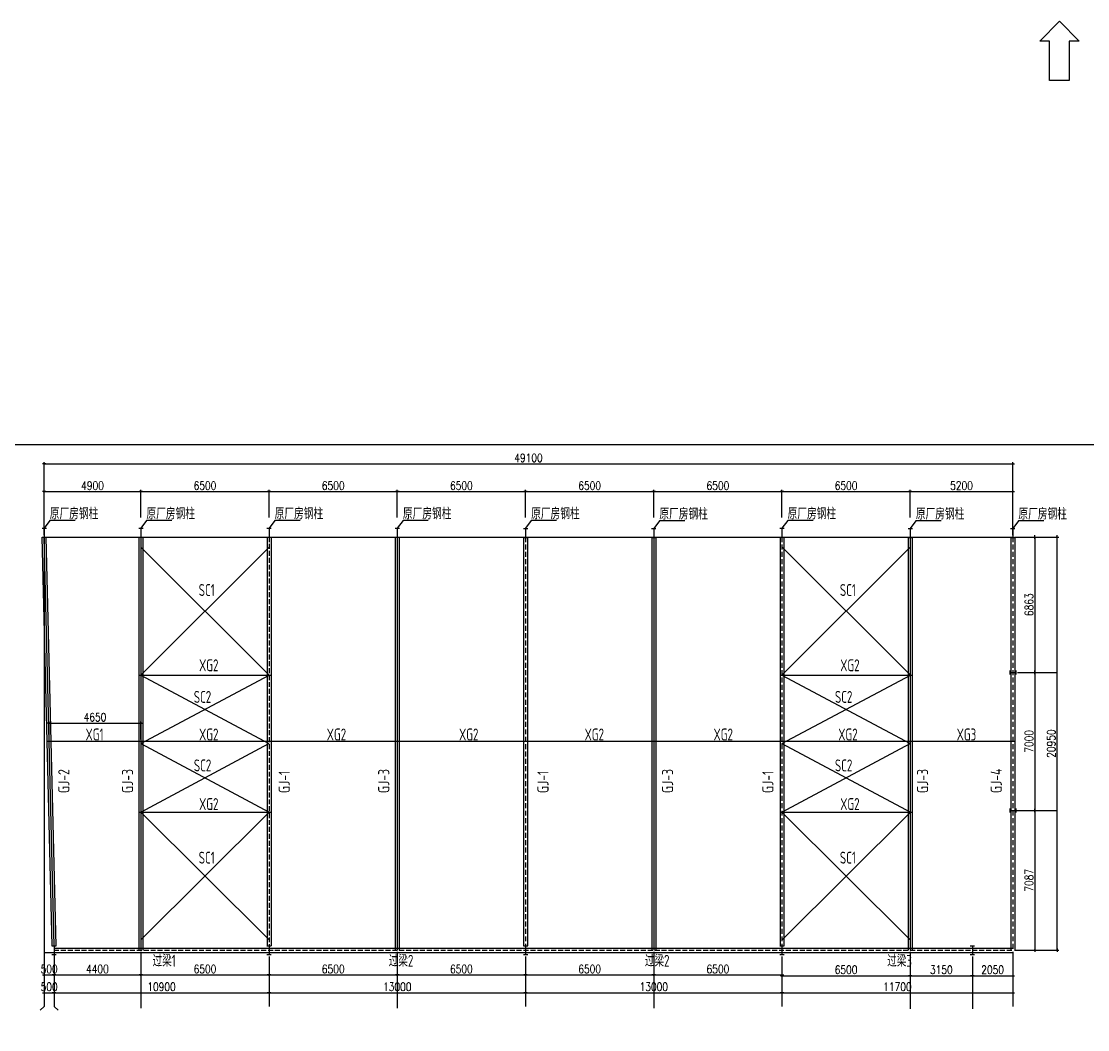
# Model space of a CAD drawing. Header units: millimetres. Extents: x 2287919 to 2522484, y -1845182 to -1736911.
# Drawn here: x 2340289 to 2394342, y -1797756 to -1746620 of the extents above; entities that cross this region are included whole.
import ezdxf

# ---------------------------------------------------------------- set-up
doc = ezdxf.new("R2010")
doc.units = ezdxf.units.MM
doc.header["$LTSCALE"] = 1000
doc.header["$PDMODE"] = 34
for name, pattern in [('DASH', [0.35, 0.25, -0.1]), ('DASHED2', [0.375, 0.25, -0.125]), ('H1', [0.375, 0.25, -0.125])]:
    doc.linetypes.add(name, pattern=pattern)
doc.layers.add('STAIR', color=2, linetype='Continuous')
doc.styles.add('DIM_FONT', font='simplex.shx', dxfattribs={"width": 0.8, "bigfont": 'hztxt.shx'})
doc.styles.add('TSSD_Label', font='Tssdeng.shx', dxfattribs={"width": 0.7, "bigfont": 'hztxt.shx'})
doc.styles.add('TSSD_Rein', font='Tssdeng.shx', dxfattribs={"width": 0.7, "bigfont": 'hztxt.shx'})
doc.dimstyles.new('WGH(1)', dxfattribs={"dimscale": 1.2, "dimtxt": 100, "dimasz": 0.5, "dimexe": 75, "dimexo": 75, "dimgap": 75, "dimtad": 1, "dimdec": 0, "dimzin": 0, "dimdsep": 46, "dimtxsty": 'DIM_FONT', "dimblk1": '_DIMX', "dimblk2": '_DIMX', "dimsah": 1, "dimcen": 0.09, "dimclrd": 3, "dimclre": 3, "dimclrt": 7, "dimadec": 0, "dimazin": 0, "dimtfac": 1, "dimtdec": 0, "dimtix": 1, "dimtmove": 2, "dimatfit": 3, "dimldrblk": '_DIMX', "dimfxl": 1, "dimtolj": 1, "dimtzin": 0, "dimarcsym": 0})

# ---------------------------------------------------------------- blocks, each defined once
blk = doc.blocks.new('_DIMX')
blk.add_line((-150, 0), (150, 0))
at = {"const_width": 50}
blk.add_lwpolyline([(-70, -70), (70, 70)], dxfattribs=at)
blk = doc.blocks.new('*D196')
at = {"color": 3, "lineweight": -2}
for p, q in [((2341447, -1771784), (2341447, -1770376)), ((2341447, -1770466), (2346346, -1770466)), ((2346347, -1771784), (2346347, -1770376))]:
    blk.add_line(p, q, dxfattribs=at)
at = {"layer": 'Defpoints', "color": 0}
for p in [(2346347, -1770466), (2341447, -1771874), (2346347, -1771874)]:
    blk.add_point(p, dxfattribs=at)
at = {"color": 3, "lineweight": -2, "xscale": 0.6, "yscale": 0.6, "zscale": 0.6, "rotation": 180}
blk.add_blockref('_DIMX', (2341447, -1770466), dxfattribs=at)
at = {"color": 3, "lineweight": -2, "xscale": 0.6, "yscale": 0.6, "zscale": 0.6}
blk.add_blockref('_DIMX', (2346347, -1770466), dxfattribs=at)
at = {"color": 7, "insert": (2343897, -1770166), "char_height": 420, "attachment_point": 5, "style": 'DIM_FONT'}
blk.add_mtext('\\A1;4900', dxfattribs=at)
blk = doc.blocks.new('*D197')
at = {"color": 3, "lineweight": -2}
for p, q in [((2346347, -1771784), (2346347, -1770376)), ((2346347, -1770466), (2352846, -1770466)), ((2352847, -1771784), (2352847, -1770376))]:
    blk.add_line(p, q, dxfattribs=at)
at = {"layer": 'Defpoints', "color": 0}
for p in [(2352847, -1770466), (2346347, -1771874), (2352847, -1771874)]:
    blk.add_point(p, dxfattribs=at)
at = {"color": 3, "lineweight": -2, "xscale": 0.6, "yscale": 0.6, "zscale": 0.6, "rotation": 180}
blk.add_blockref('_DIMX', (2346347, -1770466), dxfattribs=at)
at = {"color": 3, "lineweight": -2, "xscale": 0.6, "yscale": 0.6, "zscale": 0.6}
blk.add_blockref('_DIMX', (2352847, -1770466), dxfattribs=at)
at = {"color": 7, "insert": (2349597, -1770166), "char_height": 420, "attachment_point": 5, "style": 'DIM_FONT'}
blk.add_mtext('\\A1;6500', dxfattribs=at)
blk = doc.blocks.new('*D198')
at = {"color": 3, "lineweight": -2}
for p, q in [((2352847, -1771784), (2352847, -1770376)), ((2352847, -1770466), (2359346, -1770466)), ((2359347, -1771784), (2359347, -1770376))]:
    blk.add_line(p, q, dxfattribs=at)
at = {"layer": 'Defpoints', "color": 0}
for p in [(2359347, -1770466), (2352847, -1771874), (2359347, -1771874)]:
    blk.add_point(p, dxfattribs=at)
at = {"color": 3, "lineweight": -2, "xscale": 0.6, "yscale": 0.6, "zscale": 0.6, "rotation": 180}
blk.add_blockref('_DIMX', (2352847, -1770466), dxfattribs=at)
at = {"color": 3, "lineweight": -2, "xscale": 0.6, "yscale": 0.6, "zscale": 0.6}
blk.add_blockref('_DIMX', (2359347, -1770466), dxfattribs=at)
at = {"color": 7, "insert": (2356097, -1770166), "char_height": 420, "attachment_point": 5, "style": 'DIM_FONT'}
blk.add_mtext('\\A1;6500', dxfattribs=at)
blk = doc.blocks.new('*D199')
at = {"color": 3, "lineweight": -2}
for p, q in [((2359347, -1771784), (2359347, -1770376)), ((2359347, -1770466), (2365846, -1770466)), ((2365847, -1771784), (2365847, -1770376))]:
    blk.add_line(p, q, dxfattribs=at)
at = {"layer": 'Defpoints', "color": 0}
for p in [(2365847, -1770466), (2359347, -1771874), (2365847, -1771874)]:
    blk.add_point(p, dxfattribs=at)
at = {"color": 3, "lineweight": -2, "xscale": 0.6, "yscale": 0.6, "zscale": 0.6, "rotation": 180}
blk.add_blockref('_DIMX', (2359347, -1770466), dxfattribs=at)
at = {"color": 3, "lineweight": -2, "xscale": 0.6, "yscale": 0.6, "zscale": 0.6}
blk.add_blockref('_DIMX', (2365847, -1770466), dxfattribs=at)
at = {"color": 7, "insert": (2362597, -1770166), "char_height": 420, "attachment_point": 5, "style": 'DIM_FONT'}
blk.add_mtext('\\A1;6500', dxfattribs=at)
blk = doc.blocks.new('*D200')
at = {"color": 3, "lineweight": -2}
for p, q in [((2365847, -1771784), (2365847, -1770376)), ((2365847, -1770466), (2372346, -1770466)), ((2372347, -1771784), (2372347, -1770376))]:
    blk.add_line(p, q, dxfattribs=at)
at = {"layer": 'Defpoints', "color": 0}
for p in [(2372347, -1770466), (2365847, -1771874), (2372347, -1771874)]:
    blk.add_point(p, dxfattribs=at)
at = {"color": 3, "lineweight": -2, "xscale": 0.6, "yscale": 0.6, "zscale": 0.6, "rotation": 180}
blk.add_blockref('_DIMX', (2365847, -1770466), dxfattribs=at)
at = {"color": 3, "lineweight": -2, "xscale": 0.6, "yscale": 0.6, "zscale": 0.6}
blk.add_blockref('_DIMX', (2372347, -1770466), dxfattribs=at)
at = {"color": 7, "insert": (2369097, -1770166), "char_height": 420, "attachment_point": 5, "style": 'DIM_FONT'}
blk.add_mtext('\\A1;6500', dxfattribs=at)
blk = doc.blocks.new('*D201')
at = {"color": 3, "lineweight": -2}
for p, q in [((2372347, -1771784), (2372347, -1770376)), ((2372347, -1770466), (2378846, -1770466)), ((2378847, -1771784), (2378847, -1770376))]:
    blk.add_line(p, q, dxfattribs=at)
at = {"layer": 'Defpoints', "color": 0}
for p in [(2378847, -1770466), (2372347, -1771874), (2378847, -1771874)]:
    blk.add_point(p, dxfattribs=at)
at = {"color": 3, "lineweight": -2, "xscale": 0.6, "yscale": 0.6, "zscale": 0.6, "rotation": 180}
blk.add_blockref('_DIMX', (2372347, -1770466), dxfattribs=at)
at = {"color": 3, "lineweight": -2, "xscale": 0.6, "yscale": 0.6, "zscale": 0.6}
blk.add_blockref('_DIMX', (2378847, -1770466), dxfattribs=at)
at = {"color": 7, "insert": (2375597, -1770166), "char_height": 420, "attachment_point": 5, "style": 'DIM_FONT'}
blk.add_mtext('\\A1;6500', dxfattribs=at)
blk = doc.blocks.new('*D202')
at = {"color": 3, "lineweight": -2}
for p, q in [((2378847, -1771784), (2378847, -1770376)), ((2378847, -1770466), (2385346, -1770466)), ((2385347, -1771784), (2385347, -1770376))]:
    blk.add_line(p, q, dxfattribs=at)
at = {"layer": 'Defpoints', "color": 0}
for p in [(2385347, -1770466), (2378847, -1771874), (2385347, -1771874)]:
    blk.add_point(p, dxfattribs=at)
at = {"color": 3, "lineweight": -2, "xscale": 0.6, "yscale": 0.6, "zscale": 0.6, "rotation": 180}
blk.add_blockref('_DIMX', (2378847, -1770466), dxfattribs=at)
at = {"color": 3, "lineweight": -2, "xscale": 0.6, "yscale": 0.6, "zscale": 0.6}
blk.add_blockref('_DIMX', (2385347, -1770466), dxfattribs=at)
at = {"color": 7, "insert": (2382097, -1770166), "char_height": 420, "attachment_point": 5, "style": 'DIM_FONT'}
blk.add_mtext('\\A1;6500', dxfattribs=at)
blk = doc.blocks.new('*D203')
at = {"color": 3, "lineweight": -2}
for p, q in [((2385347, -1771784), (2385347, -1770376)), ((2385347, -1770466), (2390546, -1770466)), ((2390547, -1771784), (2390547, -1770376))]:
    blk.add_line(p, q, dxfattribs=at)
at = {"layer": 'Defpoints', "color": 0}
for p in [(2390547, -1770466), (2385347, -1771874), (2390547, -1771874)]:
    blk.add_point(p, dxfattribs=at)
at = {"color": 3, "lineweight": -2, "xscale": 0.6, "yscale": 0.6, "zscale": 0.6, "rotation": 180}
blk.add_blockref('_DIMX', (2385347, -1770466), dxfattribs=at)
at = {"color": 3, "lineweight": -2, "xscale": 0.6, "yscale": 0.6, "zscale": 0.6}
blk.add_blockref('_DIMX', (2390547, -1770466), dxfattribs=at)
at = {"color": 7, "insert": (2387947, -1770166), "char_height": 420, "attachment_point": 5, "style": 'DIM_FONT'}
blk.add_mtext('\\A1;5200', dxfattribs=at)
blk = doc.blocks.new('*D213')
at = {"color": 3, "lineweight": -2}
for p, q in [((2341947, -1794040), (2341947, -1795970)), ((2352847, -1794040), (2352847, -1795970)), ((2341947, -1795880), (2352846, -1795880))]:
    blk.add_line(p, q, dxfattribs=at)
at = {"layer": 'Defpoints', "color": 0}
for p in [(2341947, -1793950), (2352847, -1793950), (2352847, -1795880)]:
    blk.add_point(p, dxfattribs=at)
at = {"color": 3, "lineweight": -2, "xscale": 0.6, "yscale": 0.6, "zscale": 0.6, "rotation": 180}
blk.add_blockref('_DIMX', (2341947, -1795880), dxfattribs=at)
at = {"color": 3, "lineweight": -2, "xscale": 0.6, "yscale": 0.6, "zscale": 0.6}
blk.add_blockref('_DIMX', (2352847, -1795880), dxfattribs=at)
at = {"color": 7, "insert": (2347397, -1795580), "char_height": 420, "attachment_point": 5, "style": 'DIM_FONT'}
blk.add_mtext('\\A1;10900', dxfattribs=at)
blk = doc.blocks.new('*D214')
at = {"color": 3, "lineweight": -2}
for p, q in [((2352847, -1794040), (2352847, -1795970)), ((2365847, -1794040), (2365847, -1795970)), ((2352847, -1795880), (2365846, -1795880))]:
    blk.add_line(p, q, dxfattribs=at)
at = {"layer": 'Defpoints', "color": 0}
for p in [(2352847, -1793950), (2365847, -1793950), (2365847, -1795880)]:
    blk.add_point(p, dxfattribs=at)
at = {"color": 3, "lineweight": -2, "xscale": 0.6, "yscale": 0.6, "zscale": 0.6, "rotation": 180}
blk.add_blockref('_DIMX', (2352847, -1795880), dxfattribs=at)
at = {"color": 3, "lineweight": -2, "xscale": 0.6, "yscale": 0.6, "zscale": 0.6}
blk.add_blockref('_DIMX', (2365847, -1795880), dxfattribs=at)
at = {"color": 7, "insert": (2359347, -1795580), "char_height": 420, "attachment_point": 5, "style": 'DIM_FONT'}
blk.add_mtext('\\A1;13000', dxfattribs=at)
blk = doc.blocks.new('*D215')
at = {"color": 3, "lineweight": -2}
for p, q in [((2365847, -1794040), (2365847, -1795970)), ((2378847, -1794040), (2378847, -1795970)), ((2365847, -1795880), (2378846, -1795880))]:
    blk.add_line(p, q, dxfattribs=at)
at = {"layer": 'Defpoints', "color": 0}
for p in [(2365847, -1793950), (2378847, -1793950), (2378847, -1795880)]:
    blk.add_point(p, dxfattribs=at)
at = {"color": 3, "lineweight": -2, "xscale": 0.6, "yscale": 0.6, "zscale": 0.6, "rotation": 180}
blk.add_blockref('_DIMX', (2365847, -1795880), dxfattribs=at)
at = {"color": 3, "lineweight": -2, "xscale": 0.6, "yscale": 0.6, "zscale": 0.6}
blk.add_blockref('_DIMX', (2378847, -1795880), dxfattribs=at)
at = {"color": 7, "insert": (2372347, -1795580), "char_height": 420, "attachment_point": 5, "style": 'DIM_FONT'}
blk.add_mtext('\\A1;13000', dxfattribs=at)
blk = doc.blocks.new('*D216')
at = {"color": 3, "lineweight": -2}
for p, q in [((2385347, -1793815), (2385347, -1795107)), ((2378847, -1794040), (2378847, -1795107)), ((2378847, -1795017), (2385346, -1795017))]:
    blk.add_line(p, q, dxfattribs=at)
at = {"layer": 'Defpoints', "color": 0}
for p in [(2378847, -1793950), (2385347, -1793725), (2385347, -1795017)]:
    blk.add_point(p, dxfattribs=at)
at = {"color": 3, "lineweight": -2, "xscale": 0.6, "yscale": 0.6, "zscale": 0.6, "rotation": 180}
blk.add_blockref('_DIMX', (2378847, -1795017), dxfattribs=at)
at = {"color": 3, "lineweight": -2, "xscale": 0.6, "yscale": 0.6, "zscale": 0.6}
blk.add_blockref('_DIMX', (2385347, -1795017), dxfattribs=at)
at = {"color": 7, "insert": (2382097, -1794717), "char_height": 420, "attachment_point": 5, "style": 'DIM_FONT'}
blk.add_mtext('\\A1;6500', dxfattribs=at)
blk = doc.blocks.new('*D217')
at = {"color": 3, "lineweight": -2}
for p, q in [((2390547, -1793815), (2390547, -1795107)), ((2388497, -1794317), (2388497, -1795107)), ((2388497, -1795017), (2390546, -1795017))]:
    blk.add_line(p, q, dxfattribs=at)
at = {"layer": 'Defpoints', "color": 0}
for p in [(2390547, -1793725), (2388497, -1794227), (2390547, -1795017)]:
    blk.add_point(p, dxfattribs=at)
at = {"color": 3, "lineweight": -2, "xscale": 0.6, "yscale": 0.6, "zscale": 0.6, "rotation": 180}
blk.add_blockref('_DIMX', (2388497, -1795017), dxfattribs=at)
at = {"color": 3, "lineweight": -2, "xscale": 0.6, "yscale": 0.6, "zscale": 0.6}
blk.add_blockref('_DIMX', (2390547, -1795017), dxfattribs=at)
at = {"color": 7, "insert": (2389522, -1794717), "char_height": 420, "attachment_point": 5, "style": 'DIM_FONT'}
blk.add_mtext('\\A1;2050', dxfattribs=at)
blk = doc.blocks.new('*D218')
at = {"color": 3, "lineweight": -2}
for p, q in [((2390637, -1772775), (2392885, -1772775)), ((2392795, -1793724), (2392795, -1772775)), ((2390637, -1793725), (2392885, -1793725))]:
    blk.add_line(p, q, dxfattribs=at)
at = {"layer": 'Defpoints', "color": 0}
for p in [(2390547, -1772775), (2392795, -1772775), (2390547, -1793725)]:
    blk.add_point(p, dxfattribs=at)
at = {"color": 3, "lineweight": -2, "xscale": 0.6, "yscale": 0.6, "zscale": 0.6}
for p, rotation in [((2392795, -1772775), 90), ((2392795, -1793725), 270)]:
    blk.add_blockref('_DIMX', p, dxfattribs=dict(at, rotation=rotation))
at = {"color": 7, "insert": (2392495, -1783250), "char_height": 420, "attachment_point": 5, "rotation": 90, "style": 'DIM_FONT'}
blk.add_mtext('\\A1;20950', dxfattribs=at)
blk = doc.blocks.new('*D204')
at = {"color": 3, "lineweight": -2}
for p, q in [((2378847, -1794663), (2378847, -1795970)), ((2390547, -1794663), (2390547, -1795970)), ((2378847, -1795880), (2390546, -1795880))]:
    blk.add_line(p, q, dxfattribs=at)
at = {"layer": 'Defpoints', "color": 0}
for p in [(2378847, -1794573), (2390547, -1794573), (2390547, -1795880)]:
    blk.add_point(p, dxfattribs=at)
at = {"color": 3, "lineweight": -2, "xscale": 0.6, "yscale": 0.6, "zscale": 0.6, "rotation": 180}
blk.add_blockref('_DIMX', (2378847, -1795880), dxfattribs=at)
at = {"color": 3, "lineweight": -2, "xscale": 0.6, "yscale": 0.6, "zscale": 0.6}
blk.add_blockref('_DIMX', (2390547, -1795880), dxfattribs=at)
at = {"color": 7, "insert": (2384697, -1795580), "char_height": 420, "attachment_point": 5, "style": 'DIM_FONT'}
blk.add_mtext('\\A1;11700', dxfattribs=at)
blk = doc.blocks.new('*D205')
at = {"color": 3, "lineweight": -2}
for p, q in [((2391114, -1772775), (2391758, -1772775)), ((2391668, -1772775), (2391668, -1779637)), ((2390845, -1779638), (2391758, -1779638))]:
    blk.add_line(p, q, dxfattribs=at)
at = {"layer": 'Defpoints', "color": 0}
for p in [(2391024, -1772775), (2390755, -1779638), (2391668, -1779638)]:
    blk.add_point(p, dxfattribs=at)
at = {"color": 3, "lineweight": -2, "xscale": 0.6, "yscale": 0.6, "zscale": 0.6}
for p, rotation in [((2391668, -1772775), 90), ((2391668, -1779638), 270)]:
    blk.add_blockref('_DIMX', p, dxfattribs=dict(at, rotation=rotation))
at = {"color": 7, "insert": (2391368, -1776206), "char_height": 420, "attachment_point": 5, "rotation": 90, "style": 'DIM_FONT'}
blk.add_mtext('\\A1;6863', dxfattribs=at)
blk = doc.blocks.new('*D206')
at = {"color": 3, "lineweight": -2}
for p, q in [((2390787, -1779638), (2391758, -1779638)), ((2391668, -1779638), (2391668, -1786637)), ((2390637, -1786638), (2391758, -1786638))]:
    blk.add_line(p, q, dxfattribs=at)
at = {"layer": 'Defpoints', "color": 0}
for p in [(2390697, -1779638), (2390547, -1786638), (2391668, -1786638)]:
    blk.add_point(p, dxfattribs=at)
at = {"color": 3, "lineweight": -2, "xscale": 0.6, "yscale": 0.6, "zscale": 0.6}
for p, rotation in [((2391668, -1779638), 90), ((2391668, -1786638), 270)]:
    blk.add_blockref('_DIMX', p, dxfattribs=dict(at, rotation=rotation))
at = {"color": 7, "insert": (2391368, -1783138), "char_height": 420, "attachment_point": 5, "rotation": 90, "style": 'DIM_FONT'}
blk.add_mtext('\\A1;7000', dxfattribs=at)
blk = doc.blocks.new('*D207')
at = {"color": 3, "lineweight": -2}
for p, q in [((2390637, -1786638), (2391758, -1786638)), ((2391668, -1786638), (2391668, -1793724)), ((2390990, -1793725), (2391758, -1793725))]:
    blk.add_line(p, q, dxfattribs=at)
at = {"layer": 'Defpoints', "color": 0}
for p in [(2390547, -1786638), (2390900, -1793725), (2391668, -1793725)]:
    blk.add_point(p, dxfattribs=at)
at = {"color": 3, "lineweight": -2, "xscale": 0.6, "yscale": 0.6, "zscale": 0.6}
for p, rotation in [((2391668, -1786638), 90), ((2391668, -1793725), 270)]:
    blk.add_blockref('_DIMX', p, dxfattribs=dict(at, rotation=rotation))
at = {"color": 7, "insert": (2391368, -1790181), "char_height": 420, "attachment_point": 5, "rotation": 90, "style": 'DIM_FONT'}
blk.add_mtext('\\A1;7087', dxfattribs=at)
blk = doc.blocks.new('*D219')
at = {"color": 3, "lineweight": -2}
for p, q in [((2346347, -1793815), (2346347, -1795072)), ((2341947, -1794040), (2341947, -1795072)), ((2341947, -1794982), (2346346, -1794982))]:
    blk.add_line(p, q, dxfattribs=at)
at = {"layer": 'Defpoints', "color": 0}
for p in [(2341947, -1793950), (2346347, -1793725), (2346347, -1794982)]:
    blk.add_point(p, dxfattribs=at)
at = {"color": 3, "lineweight": -2, "xscale": 0.6, "yscale": 0.6, "zscale": 0.6, "rotation": 180}
blk.add_blockref('_DIMX', (2341947, -1794982), dxfattribs=at)
at = {"color": 3, "lineweight": -2, "xscale": 0.6, "yscale": 0.6, "zscale": 0.6}
blk.add_blockref('_DIMX', (2346347, -1794982), dxfattribs=at)
at = {"color": 7, "insert": (2344147, -1794682), "char_height": 420, "attachment_point": 5, "style": 'DIM_FONT'}
blk.add_mtext('\\A1;4400', dxfattribs=at)
blk = doc.blocks.new('*D220')
at = {"color": 3, "lineweight": -2}
for p, q in [((2346347, -1793815), (2346347, -1795072)), ((2352847, -1794130), (2352847, -1795072)), ((2346347, -1794982), (2352846, -1794982))]:
    blk.add_line(p, q, dxfattribs=at)
at = {"layer": 'Defpoints', "color": 0}
for p in [(2346347, -1793725), (2352847, -1794040), (2352847, -1794982)]:
    blk.add_point(p, dxfattribs=at)
at = {"color": 3, "lineweight": -2, "xscale": 0.6, "yscale": 0.6, "zscale": 0.6, "rotation": 180}
blk.add_blockref('_DIMX', (2346347, -1794982), dxfattribs=at)
at = {"color": 3, "lineweight": -2, "xscale": 0.6, "yscale": 0.6, "zscale": 0.6}
blk.add_blockref('_DIMX', (2352847, -1794982), dxfattribs=at)
at = {"color": 7, "insert": (2349597, -1794682), "char_height": 420, "attachment_point": 5, "style": 'DIM_FONT'}
blk.add_mtext('\\A1;6500', dxfattribs=at)
blk = doc.blocks.new('*D208')
at = {"color": 3, "lineweight": -2}
for p, q in [((2359347, -1793815), (2359347, -1795072)), ((2352847, -1794130), (2352847, -1795072)), ((2352847, -1794982), (2359346, -1794982))]:
    blk.add_line(p, q, dxfattribs=at)
at = {"layer": 'Defpoints', "color": 0}
for p in [(2359347, -1793725), (2352847, -1794040), (2359347, -1794982)]:
    blk.add_point(p, dxfattribs=at)
at = {"color": 3, "lineweight": -2, "xscale": 0.6, "yscale": 0.6, "zscale": 0.6, "rotation": 180}
blk.add_blockref('_DIMX', (2352847, -1794982), dxfattribs=at)
at = {"color": 3, "lineweight": -2, "xscale": 0.6, "yscale": 0.6, "zscale": 0.6}
blk.add_blockref('_DIMX', (2359347, -1794982), dxfattribs=at)
at = {"color": 7, "insert": (2356097, -1794682), "char_height": 420, "attachment_point": 5, "style": 'DIM_FONT'}
blk.add_mtext('\\A1;6500', dxfattribs=at)
blk = doc.blocks.new('*D209')
at = {"color": 3, "lineweight": -2}
for p, q in [((2359347, -1793815), (2359347, -1795072)), ((2365847, -1794335), (2365847, -1795072)), ((2359347, -1794982), (2365846, -1794982))]:
    blk.add_line(p, q, dxfattribs=at)
at = {"layer": 'Defpoints', "color": 0}
for p in [(2359347, -1793725), (2365847, -1794245), (2365847, -1794982)]:
    blk.add_point(p, dxfattribs=at)
at = {"color": 3, "lineweight": -2, "xscale": 0.6, "yscale": 0.6, "zscale": 0.6, "rotation": 180}
blk.add_blockref('_DIMX', (2359347, -1794982), dxfattribs=at)
at = {"color": 3, "lineweight": -2, "xscale": 0.6, "yscale": 0.6, "zscale": 0.6}
blk.add_blockref('_DIMX', (2365847, -1794982), dxfattribs=at)
at = {"color": 7, "insert": (2362597, -1794682), "char_height": 420, "attachment_point": 5, "style": 'DIM_FONT'}
blk.add_mtext('\\A1;6500', dxfattribs=at)
blk = doc.blocks.new('*D210')
at = {"color": 3, "lineweight": -2}
for p, q in [((2372347, -1793815), (2372347, -1795072)), ((2365847, -1794335), (2365847, -1795072)), ((2365847, -1794982), (2372346, -1794982))]:
    blk.add_line(p, q, dxfattribs=at)
at = {"layer": 'Defpoints', "color": 0}
for p in [(2372347, -1793725), (2365847, -1794245), (2372347, -1794982)]:
    blk.add_point(p, dxfattribs=at)
at = {"color": 3, "lineweight": -2, "xscale": 0.6, "yscale": 0.6, "zscale": 0.6, "rotation": 180}
blk.add_blockref('_DIMX', (2365847, -1794982), dxfattribs=at)
at = {"color": 3, "lineweight": -2, "xscale": 0.6, "yscale": 0.6, "zscale": 0.6}
blk.add_blockref('_DIMX', (2372347, -1794982), dxfattribs=at)
at = {"color": 7, "insert": (2369097, -1794682), "char_height": 420, "attachment_point": 5, "style": 'DIM_FONT'}
blk.add_mtext('\\A1;6500', dxfattribs=at)
blk = doc.blocks.new('*D211')
at = {"color": 3, "lineweight": -2}
for p, q in [((2372347, -1793815), (2372347, -1795072)), ((2378847, -1794459), (2378847, -1795072)), ((2372347, -1794982), (2378846, -1794982))]:
    blk.add_line(p, q, dxfattribs=at)
at = {"layer": 'Defpoints', "color": 0}
for p in [(2372347, -1793725), (2378847, -1794369), (2378847, -1794982)]:
    blk.add_point(p, dxfattribs=at)
at = {"color": 3, "lineweight": -2, "xscale": 0.6, "yscale": 0.6, "zscale": 0.6, "rotation": 180}
blk.add_blockref('_DIMX', (2372347, -1794982), dxfattribs=at)
at = {"color": 3, "lineweight": -2, "xscale": 0.6, "yscale": 0.6, "zscale": 0.6}
blk.add_blockref('_DIMX', (2378847, -1794982), dxfattribs=at)
at = {"color": 7, "insert": (2375597, -1794682), "char_height": 420, "attachment_point": 5, "style": 'DIM_FONT'}
blk.add_mtext('\\A1;6500', dxfattribs=at)
blk = doc.blocks.new('*D212')
at = {"color": 3, "lineweight": -2}
for p, q in [((2385347, -1793925), (2385347, -1795107)), ((2388497, -1794040), (2388497, -1795107)), ((2385347, -1795017), (2388496, -1795017))]:
    blk.add_line(p, q, dxfattribs=at)
at = {"layer": 'Defpoints', "color": 0}
for p in [(2385347, -1793835), (2388497, -1793950), (2388497, -1795017)]:
    blk.add_point(p, dxfattribs=at)
at = {"color": 3, "lineweight": -2, "xscale": 0.6, "yscale": 0.6, "zscale": 0.6, "rotation": 180}
blk.add_blockref('_DIMX', (2385347, -1795017), dxfattribs=at)
at = {"color": 3, "lineweight": -2, "xscale": 0.6, "yscale": 0.6, "zscale": 0.6}
blk.add_blockref('_DIMX', (2388497, -1795017), dxfattribs=at)
at = {"color": 7, "insert": (2386922, -1794717), "char_height": 420, "attachment_point": 5, "style": 'DIM_FONT'}
blk.add_mtext('\\A1;3150', dxfattribs=at)
blk = doc.blocks.new('*D1648')
at = {"color": 3, "lineweight": -2}
for p, q in [((2341697, -1783048), (2341697, -1782120)), ((2346347, -1783048), (2346347, -1782120)), ((2341697, -1782210), (2346346, -1782210))]:
    blk.add_line(p, q, dxfattribs=at)
at = {"layer": 'Defpoints', "color": 0}
for p in [(2346347, -1782210), (2341697, -1783138), (2346347, -1783138)]:
    blk.add_point(p, dxfattribs=at)
at = {"color": 3, "lineweight": -2, "xscale": 0.6, "yscale": 0.6, "zscale": 0.6, "rotation": 180}
blk.add_blockref('_DIMX', (2341697, -1782210), dxfattribs=at)
at = {"color": 3, "lineweight": -2, "xscale": 0.6, "yscale": 0.6, "zscale": 0.6}
blk.add_blockref('_DIMX', (2346347, -1782210), dxfattribs=at)
at = {"color": 7, "insert": (2344022, -1781910), "char_height": 420, "attachment_point": 5, "style": 'DIM_FONT'}
blk.add_mtext('\\A1;4650', dxfattribs=at)
blk = doc.blocks.new('*D1858')
at = {"color": 3, "lineweight": -2}
for p, q in [((2341447, -1793925), (2341447, -1795072)), ((2341947, -1793815), (2341947, -1795072)), ((2341446, -1794982), (2341446, -1794982)), ((2341447, -1794982), (2341947, -1794982)), ((2341947, -1794982), (2341948, -1794982))]:
    blk.add_line(p, q, dxfattribs=at)
at = {"layer": 'Defpoints', "color": 0}
for p in [(2341447, -1793835), (2341947, -1793725), (2341947, -1794982)]:
    blk.add_point(p, dxfattribs=at)
at = {"color": 3, "lineweight": -2, "xscale": 0.6, "yscale": 0.6, "zscale": 0.6}
blk.add_blockref('_DIMX', (2341447, -1794982), dxfattribs=at)
at = {"color": 3, "lineweight": -2, "xscale": 0.6, "yscale": 0.6, "zscale": 0.6, "rotation": 180}
blk.add_blockref('_DIMX', (2341947, -1794982), dxfattribs=at)
at = {"color": 7, "insert": (2341697, -1794682), "char_height": 420, "attachment_point": 5, "style": 'DIM_FONT'}
blk.add_mtext('\\A1;500', dxfattribs=at)
blk = doc.blocks.new('*D1859')
at = {"color": 3, "lineweight": -2}
for p, q in [((2341448, -1795072), (2341448, -1795970)), ((2341948, -1794962), (2341948, -1795970)), ((2341447, -1795880), (2341447, -1795880)), ((2341448, -1795880), (2341948, -1795880)), ((2341949, -1795880), (2341949, -1795880))]:
    blk.add_line(p, q, dxfattribs=at)
at = {"layer": 'Defpoints', "color": 0}
for p in [(2341448, -1794982), (2341948, -1794872), (2341948, -1795880)]:
    blk.add_point(p, dxfattribs=at)
at = {"color": 3, "lineweight": -2, "xscale": 0.6, "yscale": 0.6, "zscale": 0.6}
blk.add_blockref('_DIMX', (2341448, -1795880), dxfattribs=at)
at = {"color": 3, "lineweight": -2, "xscale": 0.6, "yscale": 0.6, "zscale": 0.6, "rotation": 180}
blk.add_blockref('_DIMX', (2341948, -1795880), dxfattribs=at)
at = {"color": 7, "insert": (2341698, -1795580), "char_height": 420, "attachment_point": 5, "style": 'DIM_FONT'}
blk.add_mtext('\\A1;500', dxfattribs=at)
blk = doc.blocks.new('*D1878')
at = {"color": 3, "lineweight": -2}
for p, q in [((2341447, -1772685), (2341447, -1768970)), ((2341447, -1769060), (2390546, -1769060)), ((2390547, -1772685), (2390547, -1768970))]:
    blk.add_line(p, q, dxfattribs=at)
at = {"layer": 'Defpoints', "color": 0}
for p in [(2390547, -1769060), (2341447, -1772775), (2390547, -1772775)]:
    blk.add_point(p, dxfattribs=at)
at = {"color": 3, "lineweight": -2, "xscale": 0.6, "yscale": 0.6, "zscale": 0.6, "rotation": 180}
blk.add_blockref('_DIMX', (2341447, -1769060), dxfattribs=at)
at = {"color": 3, "lineweight": -2, "xscale": 0.6, "yscale": 0.6, "zscale": 0.6}
blk.add_blockref('_DIMX', (2390547, -1769060), dxfattribs=at)
at = {"color": 7, "insert": (2365997, -1768760), "char_height": 420, "attachment_point": 5, "style": 'DIM_FONT'}
blk.add_mtext('\\A1;49100', dxfattribs=at)

msp = doc.modelspace()

# ---------------------------------------------------------------- linework, layer by layer
for p, q in [((2391910, -1747620), (2392910, -1746620)), ((2392910, -1746620), (2393910, -1747620)), ((2392410, -1747620), (2391910, -1747620)), ((2392410, -1749620), (2392410, -1747620)), ((2393910, -1747620), (2393410, -1747620)), ((2393410, -1747620), (2393410, -1747820)), ((2393410, -1747820), (2393410, -1749620)), ((2393410, -1749620), (2392410, -1749620)), ((2341336.9, -1772324.7), (2341556.9, -1772324.7)), ((2341736.5, -1771930.1), (2341446.9, -1772324.7)), ((2341446.9, -1772324.7), (2341446.9, -1772774.7)), ((2343019.3, -1771930.1), (2341736.5, -1771930.1)), ((2346236.9, -1772324.7), (2346456.9, -1772324.7)), ((2346636.5, -1771930.1), (2346346.9, -1772324.7)), ((2346346.9, -1772324.7), (2346346.9, -1772774.7)), ((2347919.3, -1771930.1), (2346636.5, -1771930.1)), ((2352736.9, -1772324.7), (2352956.9, -1772324.7)), ((2353136.5, -1771930.1), (2352846.9, -1772324.7)), ((2352846.9, -1772324.7), (2352846.9, -1772774.7)), ((2354419.3, -1771930.1), (2353136.5, -1771930.1)), ((2359236.9, -1772324.7), (2359456.9, -1772324.7)), ((2359636.5, -1771930.1), (2359346.9, -1772324.7)), ((2359346.9, -1772324.7), (2359346.9, -1772774.7)), ((2360919.3, -1771930.1), (2359636.5, -1771930.1)), ((2365736.9, -1772338.6), (2365956.9, -1772338.6)), ((2366136.5, -1771930.1), (2365846.9, -1772324.7)), ((2365846.9, -1772338.6), (2365846.9, -1772788.6)), ((2367419.3, -1771930.1), (2366136.5, -1771930.1)), ((2372236.9, -1772338.6), (2372456.9, -1772338.6)), ((2372636.5, -1771944.1), (2372346.9, -1772338.6)), ((2372346.9, -1772338.6), (2372346.9, -1772788.6)), ((2373919.3, -1771944.1), (2372636.5, -1771944.1)), ((2378736.9, -1772324.7), (2378956.9, -1772324.7)), ((2379136.5, -1771930.1), (2378846.9, -1772324.7)), ((2378846.9, -1772324.7), (2378846.9, -1772774.7)), ((2380419.3, -1771930.1), (2379136.5, -1771930.1)), ((2385236.9, -1772338.6), (2385456.9, -1772338.6)), ((2385636.5, -1771944.1), (2385346.9, -1772338.6)), ((2385346.9, -1772338.6), (2385346.9, -1772788.6)), ((2386919.3, -1771944.1), (2385636.5, -1771944.1)), ((2390436.9, -1772338.6), (2390656.9, -1772338.6)), ((2390836.5, -1771944.1), (2390546.9, -1772338.6)), ((2390546.9, -1772338.6), (2390546.9, -1772788.6)), ((2392119.3, -1771944.1), (2390836.5, -1771944.1)), ((2341336.9, -1772774.7), (2341556.9, -1772774.7)), ((2341846.9, -1793502.1), (2341346.9, -1772777.1)), ((2341446.9, -1772774.7), (2390546.9, -1772774.7)), ((2341946.9, -1793499.7), (2341446.9, -1772774.7)), ((2341446.9, -1772774.7), (2341446.9, -1793970)), ((2342046.9, -1793497.3), (2341546.9, -1772772.3)), ((2346236.9, -1772774.7), (2346456.9, -1772774.7)), ((2346246.9, -1772774.7), (2346246.9, -1793724.7)), ((2346346.9, -1772774.7), (2346346.9, -1793724.7)), ((2346446.9, -1772774.7), (2346446.9, -1793724.7)), ((2352736.9, -1772774.7), (2352956.9, -1772774.7)), ((2352746.9, -1772774.7), (2352746.9, -1793499.7)), ((2352946.9, -1772774.7), (2352946.9, -1793499.7)), ((2359236.9, -1772774.7), (2359456.9, -1772774.7)), ((2359246.9, -1772774.7), (2359246.9, -1793724.7)), ((2359346.9, -1772774.7), (2359346.9, -1793724.7)), ((2359446.9, -1772774.7), (2359446.9, -1793724.7)), ((2365736.9, -1772788.6), (2365956.9, -1772788.6)), ((2365746.9, -1772774.7), (2365746.9, -1793499.7)), ((2365946.9, -1772774.7), (2365946.9, -1793499.7)), ((2372236.9, -1772788.6), (2372456.9, -1772788.6)), ((2372246.9, -1772774.7), (2372246.9, -1793724.7)), ((2372346.9, -1772774.7), (2372346.9, -1793724.7)), ((2372446.9, -1772774.7), (2372446.9, -1793724.7)), ((2378736.9, -1772774.7), (2378956.9, -1772774.7)), ((2378746.9, -1772774.7), (2378746.9, -1793499.7)), ((2378946.9, -1772774.7), (2378946.9, -1793499.7)), ((2385236.9, -1772788.6), (2385456.9, -1772788.6)), ((2385246.9, -1772774.7), (2385246.9, -1793724.7)), ((2385346.9, -1772774.7), (2385346.9, -1793724.7)), ((2385446.9, -1772774.7), (2385446.9, -1793724.7)), ((2390436.9, -1772788.6), (2390656.9, -1772788.6)), ((2390446.9, -1772774.7), (2390446.9, -1793724.7)), ((2390646.9, -1772774.7), (2390646.9, -1793724.7)), ((2346346.9, -1779774.7), (2352846.9, -1773293.4)), ((2352852.7, -1779774.7), (2346352.7, -1773293.4)), ((2378846.9, -1779774.7), (2385346.9, -1773293.4)), ((2385352.7, -1779774.7), (2378852.7, -1773293.4)), ((2346246.9, -1779774.7), (2352946.9, -1779774.7)), ((2346346.9, -1779774.7), (2352842.2, -1783249.7)), ((2346346.9, -1783249.7), (2352852.7, -1779774.7)), ((2378746.9, -1779774.7), (2385446.9, -1779774.7)), ((2378846.9, -1779774.7), (2385342.2, -1783249.7)), ((2378846.9, -1783249.7), (2385352.7, -1779774.7)), ((2390396.9, -1779537.7), (2390396.9, -1779737.7)), ((2390396.9, -1779637.7), (2390696.9, -1779637.7)), ((2390696.9, -1779537.7), (2390696.9, -1779737.7)), ((2390646.9, -1783137.7), (2341596.9, -1783137.7)), ((2346346.9, -1786724.7), (2352842.2, -1783249.7)), ((2346346.9, -1783249.7), (2352852.7, -1786724.7)), ((2378846.9, -1786724.7), (2385342.2, -1783249.7)), ((2378846.9, -1783249.7), (2385352.7, -1786724.7)), ((2346246.9, -1786724.7), (2352946.9, -1786724.7)), ((2346346.9, -1786724.7), (2352846.9, -1793205.9)), ((2352852.7, -1786724.7), (2346352.7, -1793205.9)), ((2378746.9, -1786724.7), (2385446.9, -1786724.7)), ((2378846.9, -1786724.7), (2385346.9, -1793205.9)), ((2385352.7, -1786724.7), (2378852.7, -1793205.9)), ((2390396.9, -1786537.7), (2390396.9, -1786737.7)), ((2390396.9, -1786637.7), (2390696.9, -1786637.7)), ((2390696.9, -1786537.7), (2390696.9, -1786737.7)), ((2341446.9, -1793834.7), (2390546.9, -1793834.7)), ((2341836.9, -1793499.7), (2342056.9, -1793499.7)), ((2341836.9, -1793949.7), (2342056.9, -1793949.7)), ((2341946.9, -1793499.7), (2341946.9, -1793949.7)), ((2341946.9, -1793614.7), (2390546.9, -1793614.7)), ((2352736.9, -1793499.7), (2352956.9, -1793499.7)), ((2352736.9, -1793949.7), (2352956.9, -1793949.7)), ((2352846.9, -1793499.7), (2352846.9, -1793949.7)), ((2365736.9, -1793499.7), (2365956.9, -1793499.7)), ((2365736.9, -1793949.7), (2365956.9, -1793949.7)), ((2365846.9, -1793499.7), (2365846.9, -1793949.7)), ((2378736.9, -1793499.7), (2378956.9, -1793499.7)), ((2378736.9, -1793949.7), (2378956.9, -1793949.7)), ((2378846.9, -1793499.7), (2378846.9, -1793949.7)), ((2388386.9, -1793499.7), (2388606.9, -1793499.7)), ((2388386.9, -1793949.7), (2388606.9, -1793949.7)), ((2388496.9, -1793499.7), (2388496.9, -1793949.7))]:
    msp.add_line(p, q)
at = {"linetype": 'DASH'}
for p, q in [((2352846.9, -1772774.7), (2352846.9, -1793724.7)), ((2341946.9, -1793724.7), (2390546.9, -1793724.7))]:
    msp.add_line(p, q, dxfattribs=at)
at = {"linetype": 'DASHED2'}
for p, q in [((2365846.9, -1772774.7), (2365846.9, -1793724.7)), ((2378846.9, -1772774.7), (2378846.9, -1793724.7))]:
    msp.add_line(p, q, dxfattribs=at)
at = {"linetype": 'H1'}
msp.add_line((2390546.9, -1772774.7), (2390546.9, -1793724.7), dxfattribs=at)
at = {"color": 3}
for p, q in [((2391757.7, -1779637.7), (2392795.1, -1779637.7)), ((2391757.7, -1786637.7), (2392795.1, -1786637.7)), ((2346346.9, -1795071.7), (2346346.9, -1796660)), ((2359346.9, -1795071.7), (2359346.9, -1796660)), ((2372346.9, -1795071.7), (2372346.9, -1796660)), ((2385346.9, -1795107.3), (2385346.9, -1796695.6)), ((2388496.9, -1795107.3), (2388496.9, -1796695.6)), ((2341448.1, -1795970), (2341448.1, -1796580)), ((2341948.1, -1795970), (2341948.1, -1796580)), ((2352846.9, -1795970), (2352846.9, -1796580)), ((2365846.9, -1795970), (2365846.9, -1796580)), ((2378846.9, -1795970), (2378846.9, -1796580)), ((2390546.9, -1795970), (2390546.9, -1796580)), ((2341448.1, -1796580), (2341240, -1796770)), ((2341948.1, -1796580), (2342160, -1796770))]:
    msp.add_line(p, q, dxfattribs=at)
msp.add_lwpolyline([(2339842.4, -1768081.5), (2394773.9, -1768081.5), (2394773.9, -1799252), (2339842.4, -1799252)], close=True)

# ---------------------------------------------------------------- texts
at = {"lineweight": -3, "style": 'TSSD_Label', "width": 0.7}
for s, height, p in [('原厂房钢柱', 586.09, (2341730.3, -1771876)), ('原厂房钢柱', 586.09, (2346630.3, -1771876)), ('原厂房钢柱', 586.09, (2353130.3, -1771876)), ('原厂房钢柱', 586.09, (2359630.3, -1771876)), ('原厂房钢柱', 586.09, (2366130.3, -1771876)), ('原厂房钢柱', 586.09, (2372630.3, -1771890)), ('原厂房钢柱', 586.09, (2379130.3, -1771876)), ('原厂房钢柱', 586.09, (2385630.3, -1771890)), ('原厂房钢柱', 586.09, (2390830.3, -1771890)), ('SC1', 603.54, (2349281.9, -1775761.9)), ('SC1', 603.54, (2381781.9, -1775761.9)), ('XG2', 603.54, (2349299.7, -1779579.7)), ('XG2', 603.54, (2381799.7, -1779579.7)), ('SC2', 603.54, (2349031.9, -1781182.3)), ('SC2', 603.54, (2381531.9, -1781182.3)), ('XG1', 603.54, (2343545.5, -1783087)), ('XG2', 603.54, (2349299.7, -1783087)), ('XG2', 603.54, (2355772.8, -1783087)), ('XG2', 603.54, (2362476.7, -1783087)), ('XG2', 603.54, (2368843.3, -1783087)), ('XG2', 603.54, (2375378.5, -1783087)), ('XG2', 603.54, (2381699.7, -1783087)), ('XG3', 603.54, (2387702.1, -1783087)), ('SC2', 603.54, (2349034.6, -1784655.9)), ('SC2', 603.54, (2381529.3, -1784655.9)), ('XG2', 603.54, (2349299.7, -1786614.3)), ('XG2', 603.54, (2381799.7, -1786614.3)), ('SC1', 603.54, (2349281.9, -1789334.2)), ('SC1', 603.54, (2381781.9, -1789334.2)), ('过梁1', 603.54, (2346943.6, -1794562.9)), ('过梁2', 603.54, (2358912.7, -1794562.9)), ('过梁2', 603.54, (2371896.6, -1794562.9)), ('过梁3', 603.54, (2384180.1, -1794567.5))]:
    msp.add_text(s, height=height, dxfattribs=at).set_placement(p)
at = {"layer": 'STAIR', "style": 'TSSD_Rein', "width": 0.8}
for s, p in [('GJ-2', (2342722.6, -1785757.4)), ('GJ-3', (2345954.9, -1785757.4)), ('GJ-1', (2353899.2, -1785757.4)), ('GJ-3', (2358940.3, -1785757.4)), ('GJ-1', (2367013.5, -1785757.4)), ('GJ-3', (2373330.7, -1785757.4)), ('GJ-1', (2378413.4, -1785757.4)), ('GJ-3', (2386256.7, -1785757.4)), ('GJ-4', (2389991, -1785757.4))]:
    msp.add_text(s, height=564.23, rotation=90, dxfattribs=at).set_placement(p)

# ---------------------------------------------------------------- dimensions: what is measured, and where the dimension line sits
for base, p1, p2, picture, middle in [((2390546.9, -1769060), (2341446.9, -1772774.7), (2390546.9, -1772774.7), '*D1878', (2365996.9, -1768760)), ((2346346.9, -1770465.8), (2341446.9, -1771874.4), (2346346.9, -1771874.4), '*D196', (2343896.9, -1770165.8)), ((2352846.9, -1770465.8), (2346346.9, -1771874.4), (2352846.9, -1771874.4), '*D197', (2349596.9, -1770165.8)), ((2359346.9, -1770465.8), (2352846.9, -1771874.4), (2359346.9, -1771874.4), '*D198', (2356096.9, -1770165.8)), ((2365846.9, -1770465.8), (2359346.9, -1771874.4), (2365846.9, -1771874.4), '*D199', (2362596.9, -1770165.8)), ((2372346.9, -1770465.8), (2365846.9, -1771874.4), (2372346.9, -1771874.4), '*D200', (2369096.9, -1770165.8)), ((2378846.9, -1770465.8), (2372346.9, -1771874.4), (2378846.9, -1771874.4), '*D201', (2375596.9, -1770165.8)), ((2385346.9, -1770465.8), (2378846.9, -1771874.4), (2385346.9, -1771874.4), '*D202', (2382096.9, -1770165.8)), ((2390546.9, -1770465.8), (2385346.9, -1771874.4), (2390546.9, -1771874.4), '*D203', (2387946.9, -1770165.8)), ((2341946.9, -1794981.7), (2341446.9, -1793834.7), (2341946.9, -1793724.7), '*D1858', (2341696.9, -1794681.7)), ((2346346.9, -1794981.7), (2341946.9, -1793949.7), (2346346.9, -1793724.7), '*D219', (2344146.9, -1794681.7)), ((2352846.9, -1795880), (2341946.9, -1793949.7), (2352846.9, -1793949.7), '*D213', (2347396.9, -1795580)), ((2352846.9, -1794981.7), (2346346.9, -1793724.7), (2352846.9, -1794039.7), '*D220', (2349596.9, -1794681.7)), ((2359346.9, -1794981.7), (2352846.9, -1794039.7), (2359346.9, -1793724.7), '*D208', (2356096.9, -1794681.7)), ((2365846.9, -1795880), (2352846.9, -1793949.7), (2365846.9, -1793949.7), '*D214', (2359346.9, -1795580)), ((2365846.9, -1794981.7), (2359346.9, -1793724.7), (2365846.9, -1794245.4), '*D209', (2362596.9, -1794681.7)), ((2372346.9, -1794981.7), (2365846.9, -1794245.4), (2372346.9, -1793724.7), '*D210', (2369096.9, -1794681.7)), ((2378846.9, -1795880), (2365846.9, -1793949.7), (2378846.9, -1793949.7), '*D215', (2372346.9, -1795580)), ((2378846.9, -1794981.7), (2372346.9, -1793724.7), (2378846.9, -1794368.9), '*D211', (2375596.9, -1794681.7)), ((2385346.9, -1795017.3), (2378846.9, -1793949.7), (2385346.9, -1793724.7), '*D216', (2382096.9, -1794717.3)), ((2388496.9, -1795017.3), (2385346.9, -1793834.7), (2388496.9, -1793949.7), '*D212', (2386921.9, -1794717.3)), ((2390546.9, -1795017.3), (2388496.9, -1794227.4), (2390546.9, -1793724.7), '*D217', (2389521.9, -1794717.3)), ((2341948.1, -1795880), (2341448.1, -1794981.7), (2341948.1, -1794871.7), '*D1859', (2341698.1, -1795580)), ((2390546.9, -1795880), (2378846.9, -1794573.5), (2390546.9, -1794573.5), '*D204', (2384696.9, -1795580))]:
    dim = msp.add_linear_dim(base=base, p1=p1, p2=p2, dimstyle='WGH(1)', override={"dimtxt": 350})
    dim.commit()
    dim.dimension.update_dxf_attribs({"geometry": picture, "text_midpoint": middle})
for base, p1, p2, picture, middle in [((2392795.1, -1772774.7), (2390546.9, -1793724.7), (2390546.9, -1772774.7), '*D218', (2392495.1, -1783249.7)), ((2391667.7, -1779637.7), (2391024.1, -1772774.7), (2390755.2, -1779637.7), '*D205', (2391367.7, -1776206.2)), ((2391667.7, -1786637.7), (2390696.9, -1779637.7), (2390546.9, -1786637.7), '*D206', (2391367.7, -1783137.7)), ((2391667.7, -1793724.7), (2390546.9, -1786637.7), (2390900.3, -1793724.7), '*D207', (2391367.7, -1790181.2))]:
    dim = msp.add_linear_dim(base=base, p1=p1, p2=p2, angle=90, dimstyle='WGH(1)', override={"dimtxt": 350})
    dim.commit()
    dim.dimension.update_dxf_attribs({"geometry": picture, "text_midpoint": middle})
dim = msp.add_aligned_dim(p1=(2341696.9, -1783137.7), p2=(2346346.9, -1783137.7), distance=927.7, dimstyle='WGH(1)', override={"dimtxt": 350})
dim.commit()
dim.dimension.update_dxf_attribs({"geometry": '*D1648', "text_midpoint": (2344021.9, -1781910)})

doc.saveas('drawing.dxf')
